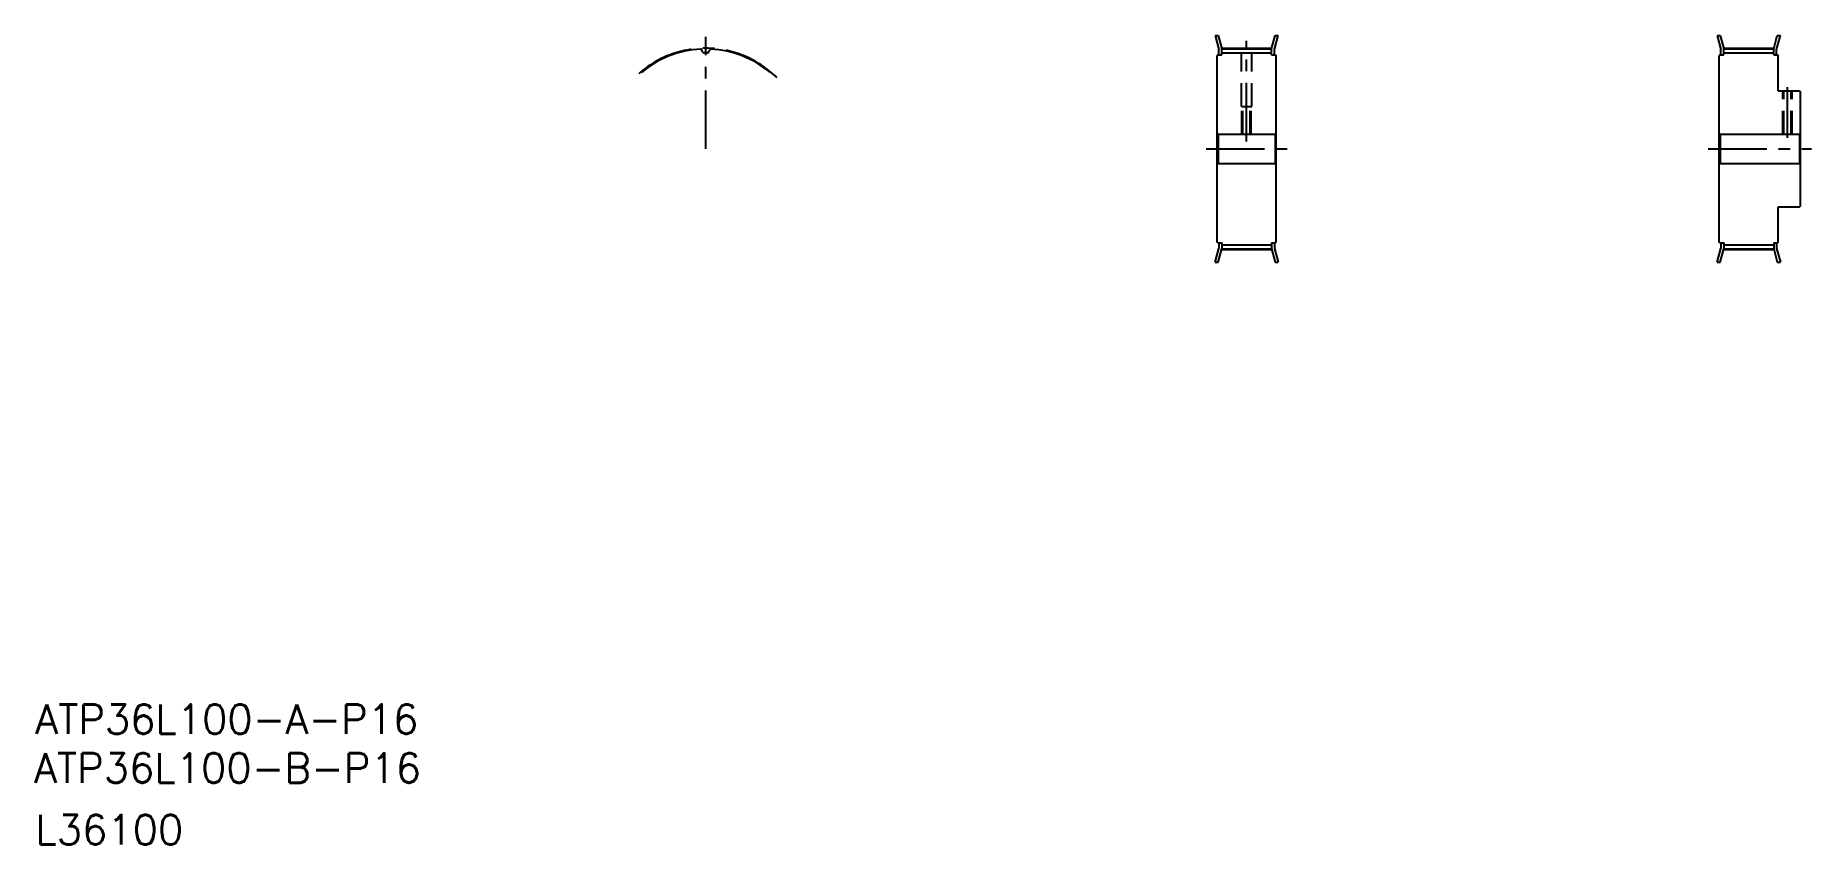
# Model space of a CAD drawing. Extents: x -507 to 456, y -305 to 134.
import ezdxf

# ---------------------------------------------------------------- set-up
doc = ezdxf.new("R2010")
doc.units = 0
doc.linetypes.add('CENTER', pattern=[50.8, 31.75, -6.35, 6.35, -6.35])
doc.linetypes.add('DASHED', pattern=[19.05, 12.7, -6.35])
doc.layers.get('0').update_dxf_attribs({"linetype": 'CONTINUOUS'})
doc.layers.add('CENTER', color=1, linetype='CENTER')
doc.styles.get("Standard").update_dxf_attribs({"font": 'txt', "bigfont": 'BIGFONT'})

msp = doc.modelspace()

# ---------------------------------------------------------------- linework, layer by layer
at = {"color": 7, "linetype": 'CONTINUOUS'}
for p, q in [((-145.35, 125.5), (-145.77, 126.65)), ((-141.82, 125.5), (-141.4, 126.65)), ((132.78, 134.38), (134.43, 134.38)), ((132.78, 134.38), (134.79, 126.86)), ((134.43, 134.38), (136.39, 127.07)), ((134.79, 123.88), (134.79, 126.86)), ((136.39, 127.07), (163.39, 127.07)), ((136.39, 123.88), (136.39, 127.07)), ((163.39, 127.07), (165.35, 134.38)), ((163.39, 123.88), (163.39, 127.07)), ((164.99, 126.86), (167.01, 134.38)), ((164.99, 123.88), (164.99, 126.86)), ((165.35, 134.38), (167.01, 134.38)), ((405.28, 134.38), (406.93, 134.38)), ((405.28, 134.38), (407.29, 126.86)), ((406.93, 134.38), (408.89, 127.07)), ((407.29, 123.88), (407.29, 126.86)), ((408.89, 127.07), (435.89, 127.07)), ((408.89, 123.88), (408.89, 127.07)), ((435.89, 127.07), (437.85, 134.38)), ((435.89, 123.88), (435.89, 127.07)), ((437.49, 126.86), (439.51, 134.38)), ((437.49, 123.88), (437.49, 126.86)), ((437.85, 134.38), (439.51, 134.38)), ((134.19, 123.88), (133.89, 123.58)), ((133.89, 22.18), (133.89, 123.58)), ((134.19, 123.88), (136.39, 123.88)), ((136.39, 124.94), (163.39, 124.94)), ((163.39, 123.88), (165.59, 123.88)), ((165.59, 123.88), (165.89, 123.58)), ((165.89, 22.18), (165.89, 123.58)), ((406.69, 123.88), (406.39, 123.58)), ((406.39, 22.18), (406.39, 123.58)), ((406.69, 123.88), (408.89, 123.88)), ((408.89, 124.94), (435.89, 124.94)), ((435.89, 123.88), (438.09, 123.88)), ((438.09, 123.88), (438.39, 123.58)), ((438.39, 104.38), (438.39, 123.58)), ((406.39, 48.18), (406.39, 97.58)), ((438.39, 104.38), (449.89, 104.38)), ((449.89, 104.38), (450.39, 103.88)), ((450.39, 41.88), (450.39, 103.88)), ((133.89, 81.38), (134.39, 80.88)), ((134.39, 80.88), (165.39, 80.88)), ((134.39, 80.88), (134.39, 64.88)), ((165.89, 81.38), (165.39, 80.88)), ((165.39, 80.88), (165.39, 64.88)), ((406.39, 81.38), (406.89, 80.88)), ((406.89, 80.88), (449.89, 80.88)), ((406.89, 80.88), (406.89, 64.88)), ((449.89, 80.88), (450.39, 81.38)), ((449.89, 80.88), (449.89, 64.88)), ((133.89, 64.38), (134.39, 64.88)), ((134.39, 64.88), (165.39, 64.88)), ((165.89, 64.38), (165.39, 64.88)), ((406.39, 64.38), (406.89, 64.88)), ((406.89, 64.88), (449.89, 64.88)), ((449.89, 64.88), (450.39, 64.38)), ((438.39, 22.18), (438.39, 41.38)), ((438.39, 41.38), (449.89, 41.38)), ((449.89, 41.38), (450.39, 41.88)), ((134.19, 21.88), (133.89, 22.18)), ((134.19, 21.88), (136.39, 21.88)), ((134.79, 21.88), (134.79, 18.89)), ((136.39, 21.88), (136.39, 18.68)), ((136.39, 20.81), (163.39, 20.81)), ((163.39, 21.88), (163.39, 18.68)), ((163.39, 21.88), (165.59, 21.88)), ((164.99, 21.88), (164.99, 18.89)), ((165.59, 21.88), (165.89, 22.18)), ((406.69, 21.88), (406.39, 22.18)), ((406.69, 21.88), (408.89, 21.88)), ((407.29, 21.88), (407.29, 18.89)), ((408.89, 21.88), (408.89, 18.68)), ((408.89, 20.81), (435.89, 20.81)), ((435.89, 21.88), (438.09, 21.88)), ((435.89, 21.88), (435.89, 18.68)), ((437.49, 21.88), (437.49, 18.89)), ((438.09, 21.88), (438.39, 22.18)), ((132.78, 11.38), (134.79, 18.89)), ((132.78, 11.38), (134.43, 11.38)), ((134.43, 11.38), (136.39, 18.68)), ((136.39, 18.68), (163.39, 18.68)), ((163.39, 18.68), (165.35, 11.38)), ((164.99, 18.89), (167.01, 11.38)), ((165.35, 11.38), (167.01, 11.38)), ((405.28, 11.38), (407.29, 18.89)), ((405.28, 11.38), (406.93, 11.38)), ((406.93, 11.38), (408.89, 18.68)), ((408.89, 18.68), (435.89, 18.68)), ((435.89, 18.68), (437.85, 11.38)), ((437.49, 18.89), (439.51, 11.38)), ((437.85, 11.38), (439.51, 11.38))]:
    msp.add_line(p, q, dxfattribs=at)
at = {"color": 3, "linetype": 'DASHED'}
for p, q in [((147.14, 95.88), (147.14, 124.94)), ((152.64, 95.88), (152.64, 124.94)), ((440.89, 80.88), (440.89, 104.38)), ((441.39, 80.88), (441.39, 104.38)), ((445.39, 80.88), (445.39, 104.38)), ((445.89, 80.88), (445.89, 104.38)), ((147.14, 95.88), (152.64, 95.88)), ((147.39, 80.88), (147.39, 95.88)), ((147.89, 80.88), (147.89, 95.88)), ((151.89, 80.88), (151.89, 95.88)), ((152.39, 80.88), (152.39, 95.88))]:
    msp.add_line(p, q, dxfattribs=at)
at = {"color": 7, "linetype": 'CONTINUOUS'}
for centre, radius, start, end in [((-143.58, 72.88), 54.19, 92.86292, 130), ((-146.26, 126.47), 0.53, 20, 92.86292), ((-144.54, 125.79), 0.86, 200, 271.03186), ((-142.63, 125.79), 0.86, 268.96814, 340), ((-140.9, 126.47), 0.53, 87.13708, 160), ((-143.58, 72.88), 54.19, 50, 87.13708), ((-143.58, 72.88), 52.06, 88.96814, 91.03186)]:
    msp.add_arc(centre, radius, start, end, dxfattribs=at)
at = {"layer": 'CENTER', "color": 1, "linetype": 'CENTER'}
for p, q in [((-143.58, 72.88), (-143.58, 133.73)), ((136.29, 127.45), (163.49, 127.45)), ((149.89, 76.88), (149.89, 131.45)), ((408.79, 127.45), (435.99, 127.45)), ((443.39, 78.88), (443.39, 106.38)), ((127.89, 72.88), (171.89, 72.88)), ((400.39, 72.88), (456.39, 72.88)), ((136.29, 18.3), (163.49, 18.3)), ((408.79, 18.3), (435.99, 18.3))]:
    msp.add_line(p, q, dxfattribs=at)
msp.add_arc((-143.58, 72.88), 54.58, 45, 135, dxfattribs=at)

# ---------------------------------------------------------------- texts
at = {"color": 7, "linetype": 'CONTINUOUS'}
for s, p in [('ATP36L100-A-P16', (-507.34, -244.52)), ('ATP36L100-B-P16', (-507.93, -271)), ('L36100', (-507.34, -304.52))]:
    msp.add_text(s, height=16, dxfattribs=at).set_placement(p)

doc.saveas('drawing.dxf')
